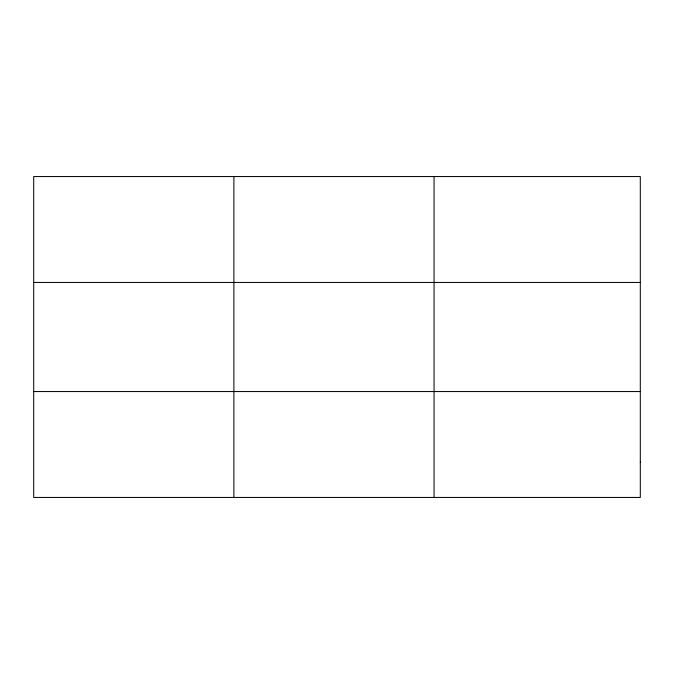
<?xml version="1.0" encoding="UTF-8"?>
<svg xmlns="http://www.w3.org/2000/svg" width="674" height="674" viewBox="0 0 674 674"><rect width="100%" height="100%" fill="white"/><g stroke="black" fill="none" stroke-linecap="round" stroke-linejoin="round"><path stroke-width="1.01" d="M233.878 497.446L233.878 176.554M434.056 497.446L434.056 176.554M33.7 282.448L640.3 282.448M33.7 391.552L640.3 391.552M640.3 462.145L640.3 497.446L33.7 497.446L33.7 176.554L640.3 176.554L640.3 462.145"/></g></svg>
